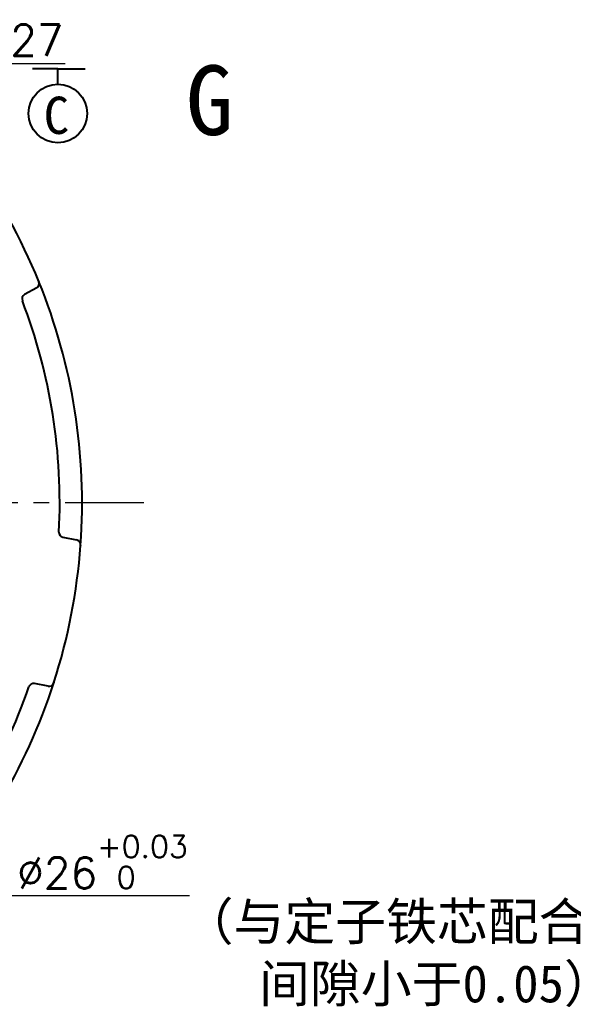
# Model space of a CAD drawing. Header units: millimetres. Extents: x 2517 to 6633, y 792 to 3241.
# Drawn here: x 3379.98 to 3402.25, y 984.85 to 1024.55 of the extents above; entities that cross this region are included whole.
import ezdxf

# ---------------------------------------------------------------- set-up
doc = ezdxf.new("R2010")
doc.units = ezdxf.units.MM
doc.linetypes.add('CENTER', pattern=[50.8, 31.75, -6.35, 6.35, -6.35])
for name, color, linetype, lineweight in [('中心线', 1, 'CENTER', 9), ('实线', 7, 'Continuous', 25), ('尺寸标注', 2, 'Continuous', 9)]:
    doc.layers.add(name, color=color, linetype=linetype, lineweight=lineweight)
doc.styles.add('st', font='txt.shx')
doc.styles.get("Standard").update_dxf_attribs({"font": 'simfang.ttf'})
doc.dimstyles.new('st', dxfattribs={"dimscale": 0.5, "dimtxt": 2.5, "dimasz": 2.5, "dimexe": 1.25, "dimexo": 0, "dimtad": 1, "dimtoh": 1, "dimdsep": 46, "dimtxsty": 'st', "dimcen": 0, "dimclrd": 256, "dimclre": 256, "dimclrt": 3, "dimadec": 3, "dimazin": 2, "dimtfac": 1, "dimtmove": 0, "dimatfit": 1, "dimfxl": 1, "dimlwd": -1, "dimlwe": -1, "dimarcsym": 0})

# ---------------------------------------------------------------- blocks, each defined once
blk = doc.blocks.new('*D309')
at = {"layer": 'Defpoints', "color": 0, "ltscale": 0.1, "transparency": 16777216}
for p in [(3368.84, 1014.252), (3348.937, 996.008)]:
    blk.add_point(p, dxfattribs=at)
at = {"layer": '尺寸标注', "ltscale": 0.1, "transparency": 16777216}
for p, q in [((3369.762, 1015.097), (3378.157, 1022.793)), ((3378.157, 1022.793), (3381.803, 1022.793)), ((3348.937, 996.008), (3368.84, 1014.252)), ((3348.016, 995.163), (3347.094, 994.318))]:
    blk.add_line(p, q, dxfattribs=at)
for points in [[(3369.621, 1015.25), (3369.903, 1014.943), (3368.84, 1014.252)], [(3347.875, 995.317), (3348.156, 995.01), (3348.937, 996.008)]]:
    blk.add_solid(points, dxfattribs=at)
at = {"layer": '尺寸标注', "color": 3, "ltscale": 0.1, "transparency": 16777216, "insert": (3380.136, 1023.73), "char_height": 1.25, "attachment_point": 5, "style": 'st'}
blk.add_mtext('∅27', dxfattribs=at)
blk = doc.blocks.new('*D414')
at = {"layer": 'Defpoints', "color": 0, "ltscale": 0.1, "transparency": 16777216}
for p in [(3348.61, 1013.007), (3369.168, 997.253)]:
    blk.add_point(p, dxfattribs=at)
at = {"layer": '尺寸标注', "ltscale": 0.1, "transparency": 16777216}
for p, q in [((3347.618, 1013.767), (3346.626, 1014.528)), ((3348.61, 1013.007), (3369.168, 997.253)), ((3370.16, 996.493), (3379.494, 989.34)), ((3379.494, 989.34), (3386.81, 989.34))]:
    blk.add_line(p, q, dxfattribs=at)
for points in [[(3347.744, 1013.933), (3347.491, 1013.602), (3348.61, 1013.007)], [(3370.286, 996.658), (3370.033, 996.327), (3369.168, 997.253)]]:
    blk.add_solid(points, dxfattribs=at)
at = {"layer": '尺寸标注', "color": 3, "ltscale": 0.1, "transparency": 16777216, "insert": (3383.308, 990.688), "char_height": 1.25, "attachment_point": 5, "style": 'st'}
blk.add_mtext('%%c26{}{\\H0.71x;\\C3;\\S+0.03^  0;}', dxfattribs=at)

msp = doc.modelspace()

# ---------------------------------------------------------------- linework, layer by layer
at = {"layer": '中心线', "ltscale": 0.1}
msp.add_line((3384.9778, 1005.13), (3326.5746, 1005.13), dxfattribs=at)
at = {"layer": '实线', "color": 1, "ltscale": 0.1}
for p, q in [((3381.5164, 1022.5735), (3380.4884, 1022.5735)), ((3381.5164, 1021.9585), (3381.5164, 1022.5735)), ((3381.5164, 1022.5735), (3382.6118, 1022.5735))]:
    msp.add_line(p, q, dxfattribs=at)
at = {"layer": '实线'}
for p, q in [((3380.6622, 1013.7692), (3380.1755, 1013.4994)), ((3381.7199, 1003.7482), (3382.2662, 1003.642)), ((3381.1214, 997.7523), (3380.575, 997.8585))]:
    msp.add_line(p, q, dxfattribs=at)
at = {"layer": '实线', "color": 1, "ltscale": 0.1}
msp.add_circle((3381.5164, 1020.7805), 1.1781, dxfattribs=at)
at = {"layer": '实线'}
for centre, radius, start, end in [((3358.8888, 1005.13), 23.6, 22.15701, 35.84299), ((3380.5653, 1013.9441), 0.2, 299, 22.12763), ((3358.8888, 1005.13), 23.6, 355.87237, 22.12763), ((3380.2724, 1013.3244), 0.2, 119, 200.96731), ((3358.8888, 1005.13), 22.7, 357.03269, 20.96731), ((3381.7581, 1003.9446), 0.2, 177.03269, 259), ((3358.8888, 1005.13), 23.6, 342.15701, 355.84299), ((3382.2281, 1003.4457), 0.2, 355.87237, 79), ((3358.8888, 1005.13), 22.7, 317.03269, 340.96731), ((3358.8888, 1005.13), 23.6, 315.87237, 342.12763), ((3380.5369, 997.6622), 0.2, 79, 160.96731), ((3381.1595, 997.9486), 0.2, 259, 342.12763)]:
    msp.add_arc(centre, radius, start, end, dxfattribs=at)
for points in [[(3380.746, 1014.0307), (3380.7475, 1014.0269), (3380.749, 1014.0232), (3380.7505, 1014.0195)], [(3382.4275, 1003.4313), (3382.4273, 1003.4273), (3382.427, 1003.4233), (3382.4267, 1003.4193)], [(3381.3536, 997.8987), (3381.3524, 997.8949), (3381.3511, 997.891), (3381.3499, 997.8872)]]:
    msp.add_open_spline(points, degree=3, dxfattribs=at)

# ---------------------------------------------------------------- texts
at = {"layer": '实线', "attachment_point": 5}
for s, insert, char_height, width in [('G', (3387.6155, 1021.2932), 2.8002, 15.615274), ('（与定子铁芯配合配合\\P间隙小于0.05）', (3396.7628, 986.9472), 1.5, 36.804944)]:
    msp.add_mtext(s, dxfattribs=dict(at, insert=insert, char_height=char_height, width=width))
at = {"layer": '实线', "color": 1, "insert": (3381.4538, 1020.6962), "char_height": 1.5, "width": 2.977465, "attachment_point": 5}
msp.add_mtext('C', dxfattribs=at)

# ---------------------------------------------------------------- dimensions: what is measured, and where the dimension line sits
at = {"layer": '尺寸标注', "ltscale": 0.1}
dim = msp.add_diameter_dim_2p(p1=(3348.9371, 996.0078), p2=(3368.8404, 1014.2522), dimstyle='st', dxfattribs=at)
dim.commit()
dim.dimension.update_dxf_attribs({"geometry": '*D309', "text_midpoint": (3380.1364, 1022.7926), "dimtype": 163})
dim = msp.add_diameter_dim_2p(p1=(3348.6099, 1013.0071), p2=(3369.1676, 997.253), text='%%c26{}{\\H0.71x;\\C3;\\S+0.03^  0;}', dimstyle='st', override={"dimtp": 0.03, "dimtm": 0, "dimtdec": 2, "dimtzin": 8}, dxfattribs=at)
dim.commit()
dim.dimension.update_dxf_attribs({"geometry": '*D414', "text_midpoint": (3383.3082, 989.3398), "dimtype": 163})

doc.saveas('drawing.dxf')
